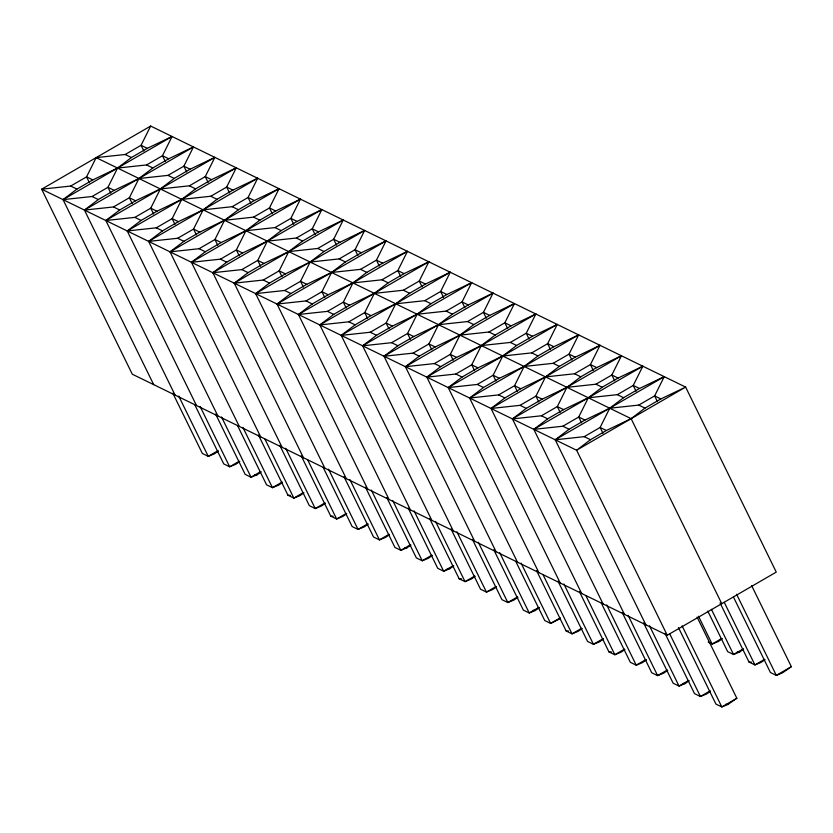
<?xml version="1.0" encoding="UTF-8"?>
<svg xmlns="http://www.w3.org/2000/svg" width="833" height="833" viewBox="0 0 833 833"><rect width="100%" height="100%" fill="white"/><g stroke="black" fill="none" stroke-linecap="round" stroke-linejoin="round"><path stroke-width="1.25" d="M150.658 126.054L141.069 145.296L125.189 154.49L96.159 157.624L86.559 176.867L70.68 186.061L41.65 189.195L132.291 374.204L667.254 635.256L776.262 572.104L685.632 387.095L150.658 126.054L41.65 189.195L576.613 450.236L667.254 635.256M172.056 136.497L63.048 199.639L92.078 196.505L107.957 187.3L117.557 168.068L131.416 157.531L147.295 148.336L172.056 136.497L162.466 155.729L146.587 164.934L117.557 168.068L92.796 179.907L76.917 189.101L63.048 199.639L153.689 384.648M193.464 146.931L84.445 210.083L113.475 206.948L129.354 197.744L138.955 178.512L152.814 167.974L168.693 158.78L193.464 146.931L183.864 166.173L167.985 175.378L138.955 178.512L114.194 190.351L98.315 199.545L84.445 210.083L175.086 395.092M214.862 157.375L105.843 220.516L134.873 217.382L150.752 208.188L160.352 188.945L174.212 178.418L190.091 169.214L214.862 157.375L205.262 176.617L189.383 185.811L160.352 188.945L135.592 200.784L119.713 209.989L105.843 220.516L196.484 405.536M236.26 167.818L127.241 230.96L156.271 227.826L172.15 218.631L181.75 199.389L195.609 188.862L211.499 179.657L236.26 167.818L226.659 187.061L210.78 196.255L181.75 199.389L156.989 211.228L141.11 220.433L127.241 230.96L217.882 415.979M257.657 178.262L148.638 241.403L177.668 238.269L193.548 229.075L203.148 209.833L217.017 199.295L232.896 190.101L257.657 178.262L248.057 197.504L232.178 206.699L203.148 209.833L178.387 221.672L162.508 230.866L148.638 241.403L239.279 426.423M279.055 188.706L170.047 251.847L199.066 248.713L214.945 239.519L224.546 220.276L238.415 209.739L254.294 200.545L279.055 188.706L269.455 207.938L253.576 217.142L224.546 220.276L199.785 232.115L183.906 241.31L170.047 251.847L260.677 436.856M300.453 199.139L191.444 262.291L220.464 259.157L236.343 249.952L245.943 230.72L259.813 220.183L275.692 210.988L300.453 199.139L290.852 218.381L274.973 227.586L245.943 230.72L221.182 242.559L205.303 251.753L191.444 262.291L282.075 447.3M321.85 209.583L212.842 272.724L241.872 269.6L257.751 260.396L267.341 241.154L281.21 230.626L297.089 221.422L321.85 209.583L312.25 228.825L296.371 238.019L267.341 241.154L242.58 252.993L226.701 262.197L212.842 272.724L303.472 457.744M343.248 220.027L234.24 283.168L263.27 280.034L279.149 270.84L288.739 251.597L302.608 241.07L318.487 231.866L343.248 220.027L333.648 239.269L317.769 248.463L288.739 251.597L263.978 263.436L248.099 272.641L234.24 283.168L324.87 468.188M364.646 230.47L255.637 293.612L284.667 290.478L300.546 281.283L310.147 262.041L324.006 251.504L339.885 242.309L364.646 230.47L355.045 249.713L339.166 258.907L310.147 262.041L285.375 273.88L269.496 283.074L255.637 293.612L346.278 478.631M386.043 240.914L277.035 304.055L306.065 300.921L321.944 291.727L331.544 272.485L345.403 261.947L361.283 252.753L386.043 240.914L376.454 260.146L360.564 269.351L331.544 272.485L306.773 284.324L290.894 293.518L277.035 304.055L367.676 489.065M407.441 251.358L298.433 314.499L327.463 311.365L343.342 302.16L352.942 282.928L366.801 272.391L382.68 263.197L407.441 251.358L397.851 270.59L381.972 279.794L352.942 282.928L328.181 294.767L312.292 303.962L298.433 314.499L389.073 499.508M428.849 261.791L319.83 324.932L348.86 321.809L364.739 312.604L374.34 293.362L388.199 282.835L404.078 273.63L428.849 261.791L419.249 281.033L403.37 290.228L374.34 293.362L349.579 305.211L333.7 314.405L319.83 324.932L410.471 509.952M450.247 272.235L341.228 335.376L370.258 332.242L386.137 323.048L395.737 303.806L409.597 293.278L425.476 284.074L450.247 272.235L440.647 291.477L424.768 300.671L395.737 303.806L370.977 315.645L355.097 324.849L341.228 335.376L431.869 520.396M471.645 282.679L362.626 345.82L391.656 342.686L407.535 333.492L417.135 314.249L430.994 303.712L446.884 294.518L471.645 282.679L462.044 301.921L446.165 311.115L417.135 314.249L392.374 326.088L376.495 335.293L362.626 345.82L453.267 530.84M493.042 293.122L384.023 356.264L413.053 353.13L428.933 343.935L438.533 324.693L452.402 314.156L468.281 304.961L493.042 293.122L483.442 312.365L467.563 321.559L438.533 324.693L413.772 336.532L397.893 345.726L384.023 356.264L474.664 541.273M514.44 303.566L405.421 366.707L434.451 363.573L450.33 354.369L459.931 335.137L473.8 324.599L489.679 315.405L514.44 303.566L504.84 322.798L488.961 332.003L459.931 335.137L435.17 346.976L419.291 356.17L405.421 366.707L496.062 551.717M535.838 313.999L426.829 377.151L455.849 374.017L471.728 364.812L481.328 345.57L495.198 335.043L511.077 325.838L535.838 313.999L526.237 333.242L510.358 342.436L481.328 345.57L456.567 357.419L440.688 366.614L426.829 377.151L517.46 562.16M557.235 324.443L448.227 387.584L477.247 384.45L493.136 375.256L502.726 356.014L516.595 345.487L532.474 336.282L557.235 324.443L547.635 343.685L531.756 352.88L502.726 356.014L477.965 367.853L462.086 377.057L448.227 387.584L538.857 572.604M578.633 334.887L469.625 398.028L498.655 394.894L514.534 385.7L524.124 366.458L537.993 355.92L553.872 346.726L578.633 334.887L569.033 354.129L553.154 363.323L524.124 366.458L499.363 378.297L483.484 387.501L469.625 398.028L560.255 583.048M600.031 345.331L491.022 408.472L520.052 405.338L535.931 396.144L545.532 376.901L559.391 366.364L575.27 357.17L600.031 345.331L590.43 364.573L574.551 373.767L545.532 376.901L520.76 388.74L504.881 397.935L491.022 408.472L581.663 593.481M621.428 355.774L512.42 418.916L541.45 415.782L557.329 406.577L566.929 387.345L580.788 376.808L596.667 367.613L621.428 355.774L611.828 375.006L595.949 384.211L566.929 387.345L542.158 399.184L526.279 408.378L512.42 418.916L603.061 603.925M642.826 366.208L533.818 429.359L562.848 426.225L578.727 417.021L588.327 397.778L602.186 387.251L618.065 378.057L642.826 366.208L633.236 385.45L617.357 394.655L588.327 397.778L563.566 409.628L547.677 418.822L533.818 429.359L624.458 614.369M664.224 376.651L555.215 439.793L584.245 436.659L600.124 427.464L609.725 408.222L623.584 397.695L639.463 388.49L664.224 376.651L654.634 395.894L638.755 405.088L609.725 408.222L584.964 420.061L569.085 429.266L555.215 439.793L645.856 624.812M590.482 439.709L576.613 450.236L685.632 387.095L660.861 398.934L644.981 408.128L631.122 418.666L606.362 430.505L590.482 439.709L584.245 436.659M218.361 451.08L214.414 453.818L208.26 456.349L202.357 453.464L172.837 393.207M239.758 461.524L235.812 464.262L229.658 466.792L223.754 463.908L194.807 404.807M215.632 414.095L245.152 474.352L251.056 477.226L257.22 474.706L261.156 471.957M282.554 482.401L278.618 485.15L272.453 487.669L266.55 484.796L237.603 425.694M303.951 492.844L300.015 495.593L293.851 498.113L287.958 495.239L258.428 434.972M325.349 503.288L321.413 506.027L315.249 508.557L309.355 505.673L279.836 445.416M346.747 513.732L342.811 516.47L336.647 519.001L330.753 516.116L301.234 455.859M368.144 524.165L364.208 526.914L358.044 529.434L352.151 526.56L323.194 467.459M389.542 534.609L385.606 537.358L379.442 539.878L373.548 537.004L344.029 476.747M365.427 487.18L394.946 547.448L400.84 550.321L407.004 547.802L410.94 545.053M432.337 555.496L428.401 558.235L422.237 560.765L416.344 557.891L386.824 497.624M408.222 508.068L437.741 568.325L443.645 571.209L449.799 568.679L453.735 565.94M475.143 576.374L471.197 579.122L465.043 581.642L459.139 578.768L429.62 518.511M496.541 586.817L492.595 589.566L486.441 592.086L480.537 589.212L451.017 528.955M517.939 597.261L514.003 600.01L507.838 602.53L501.935 599.656L472.415 539.388M493.813 549.832L523.343 610.1L529.236 612.973L535.4 610.454L539.336 607.705M559.745 618.836L550.634 623.417L544.74 620.533L515.783 561.432M582.132 628.582L578.196 631.331L572.032 633.861L566.138 630.977L536.619 570.72M603.529 639.026L599.593 641.774L593.429 644.294L587.536 641.42L558.016 581.163M624.927 649.469L620.991 652.218L614.827 654.738L608.933 651.864L579.414 591.607M646.325 659.913L642.389 662.662L636.225 665.182L630.331 662.308L601.374 603.207M667.722 670.357L663.786 673.095L657.622 675.625L651.729 672.741L622.209 612.484M722.232 638.786L718.296 641.525L712.132 644.055L708.206 642.128M643.607 622.928L673.126 683.185L679.03 686.069L685.184 683.539L689.12 680.8M707.769 611.058L727.636 651.614L733.529 654.488L739.694 651.968L743.63 649.219M710.528 691.234L706.582 693.983L700.428 696.503L694.524 693.629L665.005 633.372M765.027 659.663L761.091 662.412L754.927 664.932L749.034 662.058L720.076 602.957M678.458 627.582L715.922 704.072L721.826 706.946L727.98 704.426L736.841 698.252L697.106 617.128M751.605 585.557L791.35 666.671L782.489 672.856L776.325 675.376L770.431 672.502L733.529 597.178M217.913 450.757L208.26 456.349L178.731 396.091M239.31 461.19L229.658 466.792L200.139 406.525M260.708 471.634L251.056 477.226L221.536 416.969M282.106 482.078L272.453 487.669L242.934 427.412M303.504 492.522L293.851 498.113L264.894 439.012M324.901 502.965L315.249 508.557L285.729 448.3M346.309 513.399L336.647 519.001L307.689 459.899M367.707 523.842L358.044 529.434L328.525 469.177M389.105 534.286L379.442 539.878L349.922 479.621M410.502 544.73L400.84 550.321L371.32 490.064M431.9 555.174L422.237 560.765L392.718 500.508M453.298 565.617L443.645 571.209L414.116 510.941M474.695 576.051L465.043 581.642L435.513 521.385M496.093 586.494L486.441 592.086L456.921 531.829M517.491 596.938L507.838 602.53L478.319 542.273M538.889 607.382L529.236 612.973L499.717 552.716M560.286 617.826L550.634 623.417L521.114 563.15M581.684 628.259L572.032 633.861L543.074 574.76M603.092 638.703L593.429 644.294L563.91 584.037M624.49 649.146L614.827 654.738L585.88 595.637M645.887 659.59L636.225 665.182L606.705 604.925M667.285 670.034L657.622 675.625L628.103 615.368M721.795 638.453L712.132 644.055L698.512 616.243M688.683 680.467L679.03 686.069L649.501 625.802M743.192 648.897L733.529 654.488L711.392 609.298M710.08 690.911L700.428 696.503L669.763 633.934M764.59 659.34L754.927 664.932L724.273 602.353M736.841 698.252L721.826 706.946L682.081 625.833M791.35 666.671L776.325 675.376L736.591 594.262M254.804 474.633L257.22 474.706M287.958 495.239L290.363 495.302M330.753 516.116L333.158 516.189M404.599 547.729L407.004 547.802M447.394 568.606L449.799 568.679M459.139 578.768L461.555 578.841M532.985 610.381L535.4 610.454M566.138 630.977L568.543 631.05M737.278 651.895L739.694 651.968M608.933 651.864L611.349 651.937M749.034 662.058L751.449 662.131M682.779 683.466L685.184 683.539M725.574 704.354L727.98 704.426M147.295 148.336L141.069 145.296L143.911 151.106M168.693 158.78L162.466 155.729L165.309 161.55M190.091 169.214L183.864 166.173L186.707 171.994M211.499 179.657L205.262 176.617L208.104 182.427M232.896 190.101L226.659 187.061L229.502 192.871M254.294 200.545L248.057 197.504L250.91 203.314M275.692 210.988L269.455 207.938L272.308 213.758M297.089 221.422L290.852 218.381L293.705 224.202M318.487 231.866L312.25 228.825L315.103 234.635M339.885 242.309L333.648 239.269L336.501 245.079M361.283 252.753L355.045 249.713L357.898 255.523M382.68 263.197L376.454 260.146L379.296 265.966M404.078 273.63L397.851 270.59L400.694 276.41M425.476 284.074L419.249 281.033L422.092 286.844M446.884 294.518L440.647 291.477L443.489 297.287M468.281 304.961L462.044 301.921L464.887 307.731M489.679 315.405L483.442 312.365L486.295 318.175M511.077 325.838L504.84 322.798L507.693 328.619M532.474 336.282L526.237 333.242L529.09 339.062M553.872 346.726L547.635 343.685L550.488 349.496M575.27 357.17L569.033 354.129L571.886 359.939M596.667 367.613L590.43 364.573L593.283 370.383M618.065 378.057L611.828 375.006L614.681 380.827M639.463 388.49L633.236 385.45L636.079 391.271M660.861 398.934L654.634 395.894L657.476 401.704M125.189 154.49L131.416 157.531M146.587 164.934L152.814 167.974M167.985 175.378L174.212 178.418M189.383 185.811L195.609 188.862M210.78 196.255L217.017 199.295M232.178 206.699L238.415 209.739M253.576 217.142L259.813 220.183M274.973 227.586L281.21 230.626M296.371 238.019L302.608 241.07M317.769 248.463L324.006 251.504M339.166 258.907L345.403 261.947M360.564 269.351L366.801 272.391M381.972 279.794L388.199 282.835M403.37 290.228L409.597 293.278M424.768 300.671L430.994 303.712M446.165 311.115L452.402 314.156M467.563 321.559L473.8 324.599M488.961 332.003L495.198 335.043M510.358 342.436L516.595 345.487M531.756 352.88L537.993 355.92M553.154 363.323L559.391 366.364M574.551 373.767L580.788 376.808M595.949 384.211L602.186 387.251M617.357 394.655L623.584 397.695M638.755 405.088L644.981 408.128M96.159 157.624L631.122 418.666L721.763 603.686M92.796 179.907L86.559 176.867L89.402 182.677M114.194 190.351L107.957 187.3L110.81 193.121M135.592 200.784L129.354 197.744L132.208 203.564M156.989 211.228L150.752 208.188L153.605 213.998M178.387 221.672L172.15 218.631L175.003 224.441M199.785 232.115L193.548 229.075L196.401 234.885M221.182 242.559L214.945 239.519L217.798 245.329M242.58 252.993L236.343 249.952L239.196 255.773M263.978 263.436L257.751 260.396L260.594 266.216M285.375 273.88L279.149 270.84L281.991 276.65M306.773 284.324L300.546 281.283L303.389 287.093M328.181 294.767L321.944 291.727L324.787 297.537M349.579 305.211L343.342 302.16L346.184 307.981M370.977 315.645L364.739 312.604L367.592 318.425M392.374 326.088L386.137 323.048L388.99 328.858M413.772 336.532L407.535 333.492L410.388 339.302M435.17 346.976L428.933 343.935L431.786 349.745M456.567 357.419L450.33 354.369L453.183 360.189M477.965 367.853L471.728 364.812L474.581 370.633M499.363 378.297L493.136 375.256L495.979 381.066M520.76 388.74L514.534 385.7L517.376 391.51M542.158 399.184L535.931 396.144L538.774 401.954M563.566 409.628L557.329 406.577L560.172 412.397M584.964 420.061L578.727 417.021L581.569 422.841M606.362 430.505L600.124 427.464L602.977 433.275M70.68 186.061L76.917 189.101M92.078 196.505L98.315 199.545M113.475 206.948L119.713 209.989M134.873 217.382L141.11 220.433M156.271 227.826L162.508 230.866M177.668 238.269L183.906 241.31M199.066 248.713L205.303 251.753M220.464 259.157L226.701 262.197M241.872 269.6L248.099 272.641M263.27 280.034L269.496 283.074M284.667 290.478L290.894 293.518M306.065 300.921L312.292 303.962M327.463 311.365L333.7 314.405M348.86 321.809L355.097 324.849M370.258 332.242L376.495 335.293M391.656 342.686L397.893 345.726M413.053 353.13L419.291 356.17M434.451 363.573L440.688 366.614M455.849 374.017L462.086 377.057M477.247 384.45L483.484 387.501M498.655 394.894L504.881 397.935M520.052 405.338L526.279 408.378M541.45 415.782L547.677 418.822M562.848 426.225L569.085 429.266"/></g></svg>
